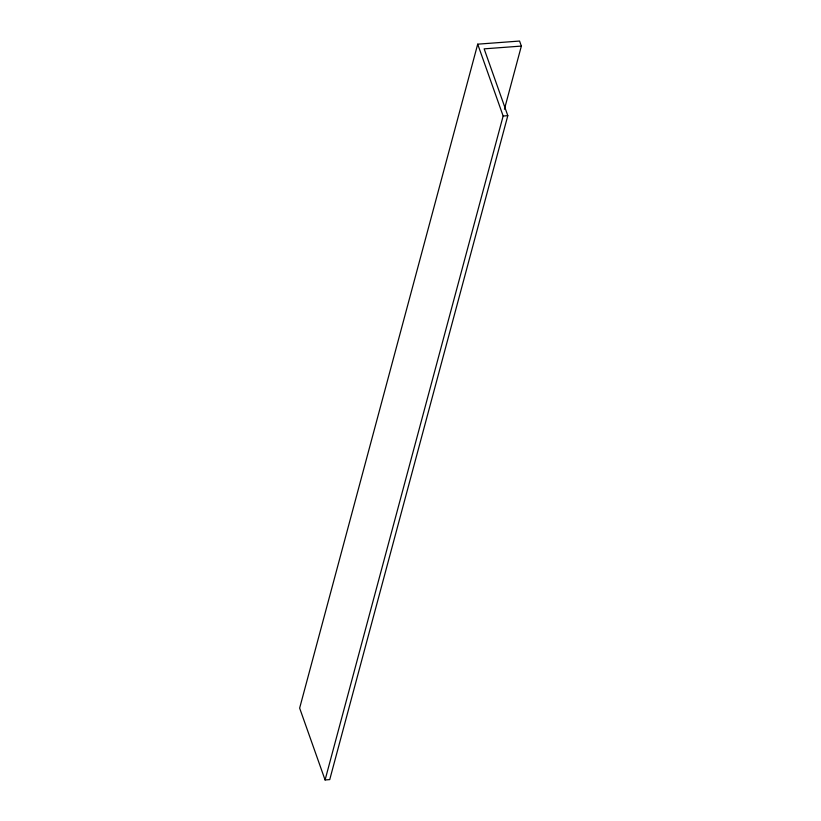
<?xml version="1.0" encoding="UTF-8"?>
<svg xmlns="http://www.w3.org/2000/svg" width="821" height="821" viewBox="0 0 821 821"><rect width="100%" height="100%" fill="white"/><g stroke="black" fill="none" stroke-linecap="round" stroke-linejoin="round"><path stroke-width="1.23" d="M477.709 44.17L299.644 708.102L325.085 779.95L329.734 779.601L507.809 115.669L484.144 48.85L521.356 46.079L519.57 41.05L477.709 44.17L503.15 116.018L325.085 779.95M504.412 109.255L521.356 46.079M503.15 116.018L507.809 115.669"/></g></svg>
